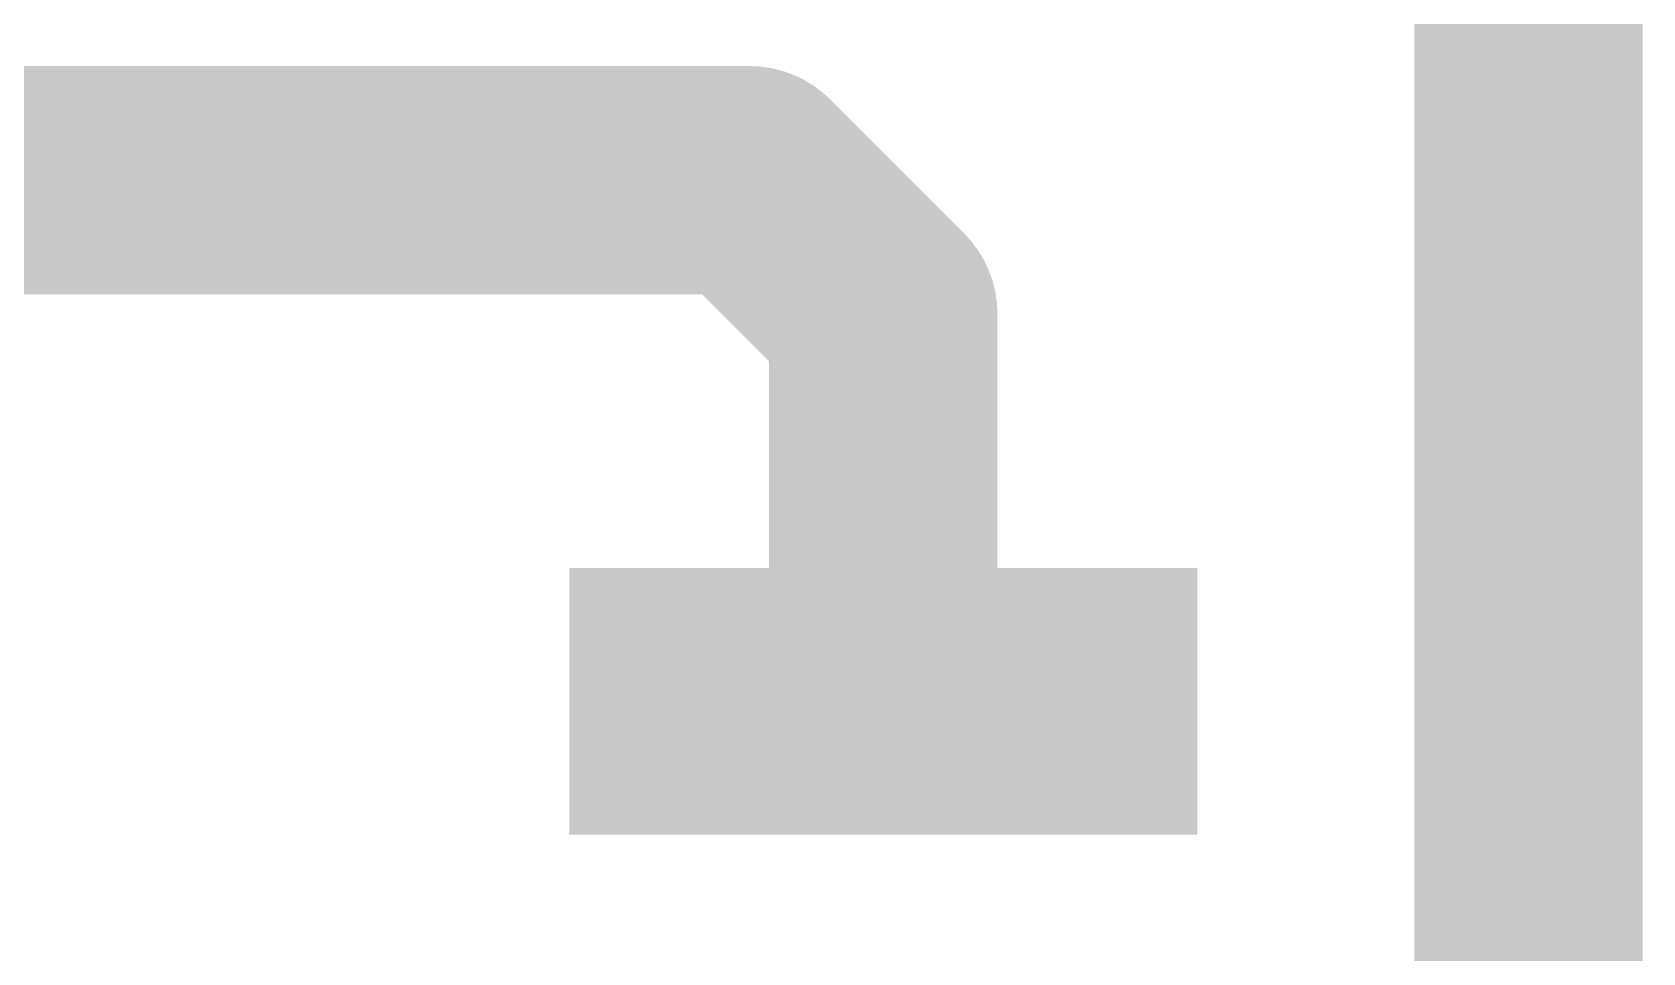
# Model space of a CAD drawing. Header units: inches. Extents: x 68 to 568, y 3 to 460.
# Drawn here: x 151.249 to 155.482, y 18.294 to 20.713 of the extents above; entities that cross this region are included whole.
import ezdxf

# ---------------------------------------------------------------- set-up
doc = ezdxf.new("R2010")
doc.units = ezdxf.units.IN
for name, color, linetype in [('Top Layer', 1, 'Continuous'), ('Top Paste', 8, 'Continuous'), ('Top Solder', 216, 'Continuous')]:
    doc.layers.add(name, color=color, linetype=linetype)

# ---------------------------------------------------------------- blocks, each defined once
blk = doc.blocks.new('UCC256404DDBR_172')
at = {"layer": 'Top Layer'}
blk.add_hatch(color=1, dxfattribs=at).paths.add_polyline_path([(-3.55, 2.205), (-2, 2.205), (-2, 1.605), (-3.55, 1.605)])
at = {"layer": 'Top Paste'}
blk.add_hatch(color=8, dxfattribs=at).paths.add_polyline_path([(-3.55, 2.205), (-2, 2.205), (-2, 1.605), (-3.55, 1.605)])
at = {"layer": 'Top Solder'}
blk.add_hatch(color=216, dxfattribs=at).paths.add_polyline_path([(-3.6, 2.255), (-1.95, 2.255), (-1.95, 1.555), (-3.6, 1.555)])

msp = doc.modelspace()

# ---------------------------------------------------------------- hatches: boundary and pattern name
at = {"layer": 'Top Layer'}
msp.add_hatch(color=1, dxfattribs=at).paths.add_polyline_path([(155.4819, 17.5557), (155.4819, 21.795), (154.8819, 21.795), (154.8819, 17.5557)])

# ---------------------------------------------------------------- linework, layer by layer
for points in [[(150.6061, 20.3242, 0.6, 0.6, 0), (153.1343, 20.3242, 0.6, 0.6, 0)], [(153.1343, 20.3242, 0.6, 0.6, 0), (153.4858, 19.9728, 0.6, 0.6, 0)], [(153.4858, 18.955, 0.6, 0.6, 0), (153.4858, 19.9728, 0.6, 0.6, 0)]]:
    msp.add_lwpolyline(points, format="xyseb", dxfattribs=at)
for points in [[(152.9843, 20.3242, 0.3, 0.3, 1), (153.2843, 20.3242, 0.3, 0.3, 1)], [(152.9843, 20.3242, 0.3, 0.3, 1), (153.2843, 20.3242, 0.3, 0.3, 1)], [(153.3358, 19.9728, 0.3, 0.3, 1), (153.6358, 19.9728, 0.3, 0.3, 1)], [(153.3358, 19.9728, 0.3, 0.3, 1), (153.6358, 19.9728, 0.3, 0.3, 1)], [(153.3358, 18.955, 0.3, 0.3, 1), (153.6358, 18.955, 0.3, 0.3, 1)]]:
    msp.add_lwpolyline(points, format="xyseb", close=True, dxfattribs=at)

# ---------------------------------------------------------------- block references
msp.add_blockref('UCC256404DDBR_172', (156.2608, 17.05))

doc.saveas('drawing.dxf')
